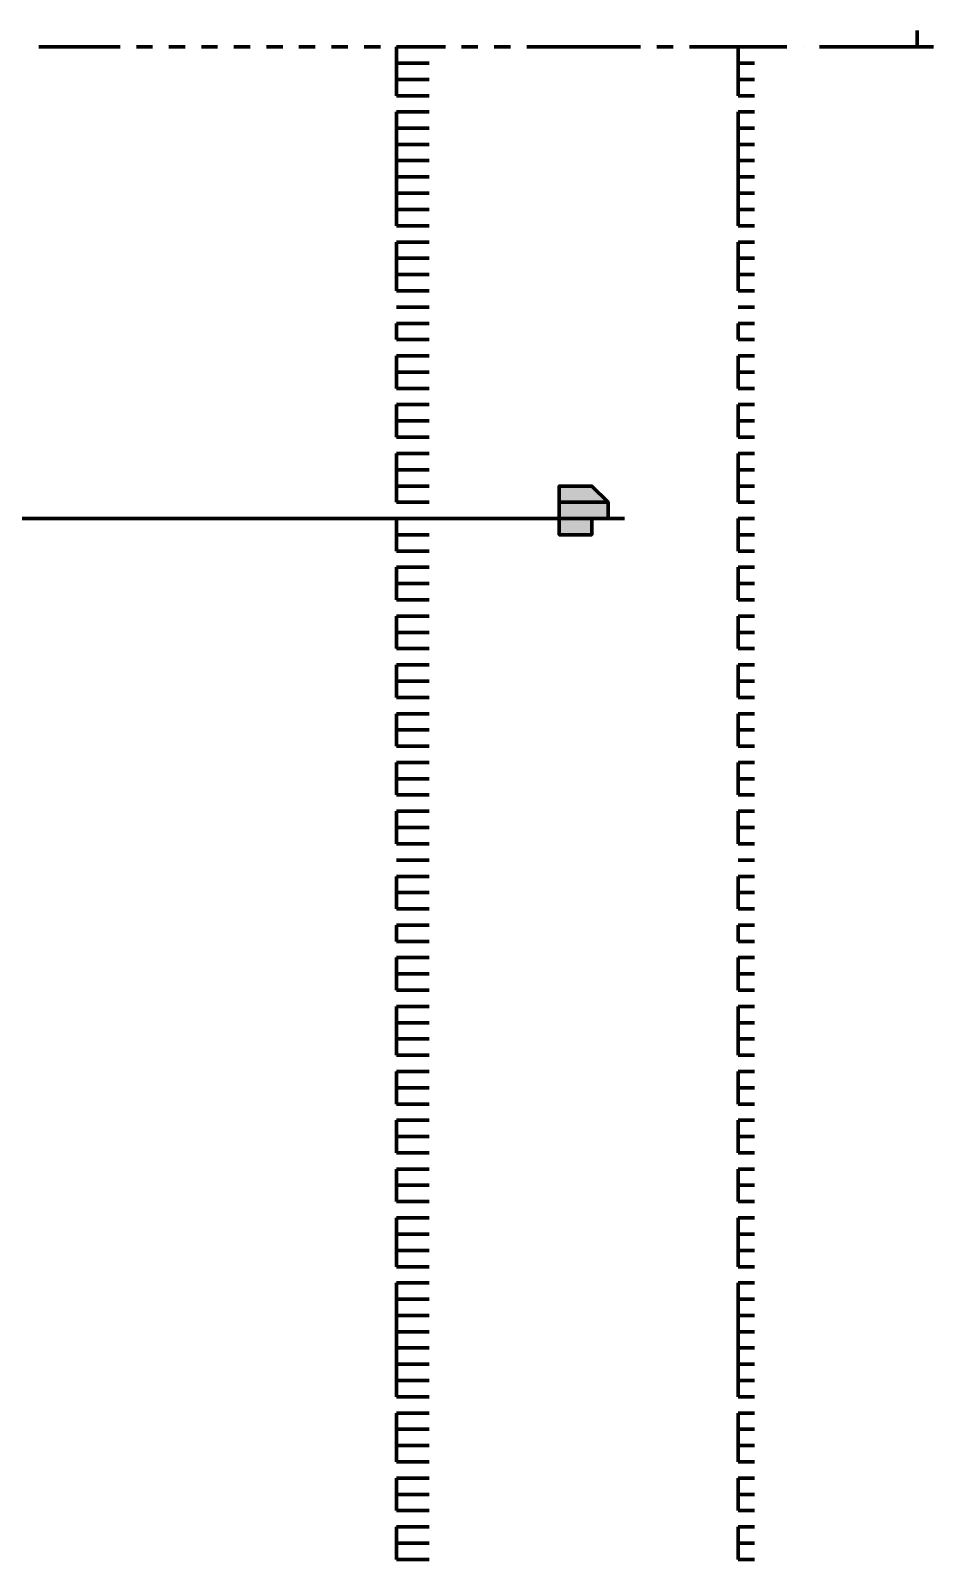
# Model space of a CAD drawing. Header units: inches. Extents: x 16 to 776, y 37 to 575.
# Drawn here: x 272.58 to 281.83, y 330.33 to 346 of the extents above; entities that cross this region are included whole.
import ezdxf

# ---------------------------------------------------------------- set-up
doc = ezdxf.new("R2010")
doc.units = ezdxf.units.IN
doc.header["$MEASUREMENT"] = 0
doc.layers.add('H', color=7, linetype='CONTINUOUS', lineweight=100)
doc.layers.add('P', color=250, linetype='CONTINUOUS', lineweight=100)

msp = doc.modelspace()

# ---------------------------------------------------------------- hatches: boundary and pattern name
at = {"layer": 'H', "linetype": 'Continuous'}
for points in [[(278.167, 341.333), (278.333, 341.333), (278, 341.333)], [(278.333, 341.333), (278, 341.333), (278.5, 341.167)], [(278, 341.333), (278.5, 341.167), (278, 341.167)], [(278.5, 341.167), (278, 341.167), (278.5, 341)], [(278, 341.167), (278.5, 341), (278, 341)], [(278.5, 341), (278, 341), (278.333, 341)], [(278.333, 341), (278, 341), (278.333, 340.833)], [(278, 341), (278.333, 340.833), (278, 340.833)], [(278, 340.833), (278.333, 340.833), (278.167, 340.833)]]:
    msp.add_hatch(color=0, dxfattribs=at).paths.add_polyline_path(points)

# ---------------------------------------------------------------- linework, layer by layer
at = {"layer": 'P', "color": 0, "linetype": 'Continuous'}
for points in [[(281.667, 346), (281.667, 345.833)], [(272.833, 345.833), (272.667, 345.833)], [(273.167, 345.833), (272.833, 345.833)], [(273.5, 345.833), (273.167, 345.833)], [(273.833, 345.833), (273.667, 345.833)], [(274.167, 345.833), (274, 345.833)], [(274.5, 345.833), (274.333, 345.833)], [(274.833, 345.833), (274.667, 345.833)], [(275.167, 345.833), (275, 345.833)], [(275.5, 345.833), (275.333, 345.833)], [(275.833, 345.833), (275.667, 345.833)], [(276.167, 345.833), (276, 345.833)], [(276.333, 345.833), (276.333, 345.667)], [(276.333, 345.833), (276.5, 345.833)], [(276.667, 345.833), (276.333, 345.833)], [(276.5, 345.833), (276.667, 345.833)], [(276.833, 345.833), (276.667, 345.833)], [(277.167, 345.833), (277, 345.833)], [(277.5, 345.833), (277.333, 345.833)], [(278, 345.833), (277.667, 345.833)], [(278.333, 345.833), (278, 345.833)], [(278.667, 345.833), (278.333, 345.833)], [(278.833, 345.833), (278.667, 345.833)], [(279.167, 345.833), (279, 345.833)], [(279.667, 345.833), (279.333, 345.833)], [(280, 345.833), (279.667, 345.833)], [(279.833, 345.833), (279.833, 345.667)], [(279.833, 345.833), (280, 345.833)], [(280, 345.833), (280, 345.833)], [(280.333, 345.833), (280, 345.833)], [(280.5, 345.833), (280.5, 345.833)], [(281, 345.833), (280.667, 345.833)], [(281.333, 345.833), (281, 345.833)], [(281.667, 345.833), (281.333, 345.833)], [(281.667, 345.833), (281.833, 345.833)], [(276.333, 345.667), (276.5, 345.667)], [(276.333, 345.667), (276.333, 345.667)], [(276.333, 345.667), (276.5, 345.667)], [(276.333, 345.667), (276.5, 345.667)], [(276.333, 345.667), (276.333, 345.5)], [(276.333, 345.667), (276.5, 345.667)], [(276.5, 345.667), (276.667, 345.667)], [(276.5, 345.667), (276.667, 345.667)], [(276.5, 345.667), (276.667, 345.667)], [(276.5, 345.667), (276.667, 345.667)], [(279.833, 345.667), (280, 345.667)], [(279.833, 345.667), (279.833, 345.667)], [(279.833, 345.667), (280, 345.667)], [(279.833, 345.667), (280, 345.667)], [(279.833, 345.667), (279.833, 345.5)], [(279.833, 345.667), (280, 345.667)], [(280, 345.667), (280, 345.667)], [(280, 345.667), (280, 345.667)], [(280, 345.667), (280, 345.667)], [(280, 345.667), (280, 345.667)], [(276.333, 345.5), (276.5, 345.5)], [(276.333, 345.5), (276.333, 345.333)], [(276.333, 345.5), (276.5, 345.5)], [(276.5, 345.5), (276.667, 345.5)], [(276.5, 345.5), (276.667, 345.5)], [(279.833, 345.5), (280, 345.5)], [(279.833, 345.5), (279.833, 345.333)], [(279.833, 345.5), (280, 345.5)], [(280, 345.5), (280, 345.5)], [(280, 345.5), (280, 345.5)], [(276.333, 345.333), (276.5, 345.333)], [(276.333, 345.333), (276.5, 345.333)], [(276.5, 345.333), (276.667, 345.333)], [(276.5, 345.333), (276.667, 345.333)], [(279.833, 345.333), (280, 345.333)], [(279.833, 345.333), (280, 345.333)], [(280, 345.333), (280, 345.333)], [(280, 345.333), (280, 345.333)], [(276.333, 345.167), (276.5, 345.167)], [(276.333, 345.167), (276.333, 345.167)], [(276.333, 345.167), (276.5, 345.167)], [(276.333, 345.167), (276.5, 345.167)], [(276.333, 345.167), (276.333, 345)], [(276.333, 345.167), (276.5, 345.167)], [(276.5, 345.167), (276.667, 345.167)], [(276.5, 345.167), (276.667, 345.167)], [(276.5, 345.167), (276.667, 345.167)], [(276.5, 345.167), (276.667, 345.167)], [(279.833, 345.167), (280, 345.167)], [(279.833, 345.167), (279.833, 345.167)], [(279.833, 345.167), (280, 345.167)], [(279.833, 345.167), (280, 345.167)], [(279.833, 345.167), (279.833, 345)], [(279.833, 345.167), (280, 345.167)], [(280, 345.167), (280, 345.167)], [(280, 345.167), (280, 345.167)], [(280, 345.167), (280, 345.167)], [(280, 345.167), (280, 345.167)], [(276.333, 345), (276.5, 345)], [(276.333, 345), (276.333, 344.833)], [(276.333, 345), (276.5, 345)], [(276.5, 345), (276.667, 345)], [(276.5, 345), (276.667, 345)], [(279.833, 345), (280, 345)], [(279.833, 345), (279.833, 344.833)], [(279.833, 345), (280, 345)], [(280, 345), (280, 345)], [(280, 345), (280, 345)], [(276.333, 344.833), (276.5, 344.833)], [(276.333, 344.833), (276.5, 344.833)], [(276.333, 344.833), (276.5, 344.833)], [(276.333, 344.833), (276.333, 344.667)], [(276.333, 344.833), (276.5, 344.833)], [(276.5, 344.833), (276.667, 344.833)], [(276.5, 344.833), (276.667, 344.833)], [(276.5, 344.833), (276.667, 344.833)], [(276.5, 344.833), (276.667, 344.833)], [(279.833, 344.833), (280, 344.833)], [(279.833, 344.833), (280, 344.833)], [(279.833, 344.833), (280, 344.833)], [(279.833, 344.833), (279.833, 344.667)], [(279.833, 344.833), (280, 344.833)], [(280, 344.833), (280, 344.833)], [(280, 344.833), (280, 344.833)], [(280, 344.833), (280, 344.833)], [(280, 344.833), (280, 344.833)], [(276.333, 344.667), (276.5, 344.667)], [(276.333, 344.667), (276.333, 344.5)], [(276.333, 344.667), (276.5, 344.667)], [(276.5, 344.667), (276.667, 344.667)], [(276.5, 344.667), (276.667, 344.667)], [(279.833, 344.667), (280, 344.667)], [(279.833, 344.667), (279.833, 344.5)], [(279.833, 344.667), (280, 344.667)], [(280, 344.667), (280, 344.667)], [(280, 344.667), (280, 344.667)], [(276.333, 344.5), (276.5, 344.5)], [(276.333, 344.5), (276.333, 344.333)], [(276.333, 344.5), (276.5, 344.5)], [(276.5, 344.5), (276.667, 344.5)], [(276.5, 344.5), (276.667, 344.5)], [(279.833, 344.5), (280, 344.5)], [(279.833, 344.5), (279.833, 344.333)], [(279.833, 344.5), (280, 344.5)], [(280, 344.5), (280, 344.5)], [(280, 344.5), (280, 344.5)], [(276.333, 344.333), (276.5, 344.333)], [(276.333, 344.333), (276.5, 344.333)], [(276.333, 344.333), (276.5, 344.333)], [(276.333, 344.333), (276.333, 344.167)], [(276.333, 344.333), (276.5, 344.333)], [(276.5, 344.333), (276.667, 344.333)], [(276.5, 344.333), (276.667, 344.333)], [(276.5, 344.333), (276.667, 344.333)], [(276.5, 344.333), (276.667, 344.333)], [(279.833, 344.333), (280, 344.333)], [(279.833, 344.333), (280, 344.333)], [(279.833, 344.333), (280, 344.333)], [(279.833, 344.333), (279.833, 344.167)], [(279.833, 344.333), (280, 344.333)], [(280, 344.333), (280, 344.333)], [(280, 344.333), (280, 344.333)], [(280, 344.333), (280, 344.333)], [(280, 344.333), (280, 344.333)], [(276.333, 344.167), (276.5, 344.167)], [(276.333, 344.167), (276.333, 344)], [(276.333, 344.167), (276.5, 344.167)], [(276.5, 344.167), (276.667, 344.167)], [(276.5, 344.167), (276.667, 344.167)], [(279.833, 344.167), (280, 344.167)], [(279.833, 344.167), (279.833, 344)], [(279.833, 344.167), (280, 344.167)], [(280, 344.167), (280, 344.167)], [(280, 344.167), (280, 344.167)], [(276.333, 344), (276.5, 344)], [(276.333, 344), (276.333, 344)], [(276.333, 344), (276.5, 344)], [(276.333, 344), (276.5, 344)], [(276.333, 344), (276.5, 344)], [(276.5, 344), (276.667, 344)], [(276.5, 344), (276.667, 344)], [(276.5, 344), (276.667, 344)], [(276.5, 344), (276.667, 344)], [(279.833, 344), (280, 344)], [(279.833, 344), (279.833, 344)], [(279.833, 344), (280, 344)], [(279.833, 344), (280, 344)], [(279.833, 344), (280, 344)], [(280, 344), (280, 344)], [(280, 344), (280, 344)], [(280, 344), (280, 344)], [(280, 344), (280, 344)], [(276.333, 343.833), (276.5, 343.833)], [(276.333, 343.833), (276.333, 343.667)], [(276.333, 343.833), (276.5, 343.833)], [(276.5, 343.833), (276.667, 343.833)], [(276.5, 343.833), (276.667, 343.833)], [(279.833, 343.833), (280, 343.833)], [(279.833, 343.833), (279.833, 343.667)], [(279.833, 343.833), (280, 343.833)], [(280, 343.833), (280, 343.833)], [(280, 343.833), (280, 343.833)], [(276.333, 343.667), (276.5, 343.667)], [(276.333, 343.667), (276.333, 343.5)], [(276.333, 343.667), (276.5, 343.667)], [(276.5, 343.667), (276.667, 343.667)], [(276.5, 343.667), (276.667, 343.667)], [(279.833, 343.667), (280, 343.667)], [(279.833, 343.667), (279.833, 343.5)], [(279.833, 343.667), (280, 343.667)], [(280, 343.667), (280, 343.667)], [(280, 343.667), (280, 343.667)], [(276.333, 343.5), (276.5, 343.5)], [(276.333, 343.5), (276.333, 343.5)], [(276.333, 343.5), (276.5, 343.5)], [(276.333, 343.5), (276.5, 343.5)], [(276.333, 343.5), (276.333, 343.333)], [(276.333, 343.5), (276.5, 343.5)], [(276.5, 343.5), (276.667, 343.5)], [(276.5, 343.5), (276.667, 343.5)], [(276.5, 343.5), (276.667, 343.5)], [(276.5, 343.5), (276.667, 343.5)], [(279.833, 343.5), (280, 343.5)], [(279.833, 343.5), (279.833, 343.5)], [(279.833, 343.5), (280, 343.5)], [(279.833, 343.5), (280, 343.5)], [(279.833, 343.5), (279.833, 343.333)], [(279.833, 343.5), (280, 343.5)], [(280, 343.5), (280, 343.5)], [(280, 343.5), (280, 343.5)], [(280, 343.5), (280, 343.5)], [(280, 343.5), (280, 343.5)], [(276.333, 343.333), (276.5, 343.333)], [(276.333, 343.333), (276.5, 343.333)], [(276.333, 343.333), (276.5, 343.333)], [(276.5, 343.333), (276.667, 343.333)], [(276.5, 343.333), (276.667, 343.333)], [(276.5, 343.333), (276.667, 343.333)], [(279.833, 343.333), (280, 343.333)], [(279.833, 343.333), (280, 343.333)], [(279.833, 343.333), (280, 343.333)], [(280, 343.333), (280, 343.333)], [(280, 343.333), (280, 343.333)], [(280, 343.333), (280, 343.333)], [(276.333, 343.167), (276.5, 343.167)], [(276.333, 343.167), (276.5, 343.167)], [(276.333, 343.167), (276.5, 343.167)], [(276.5, 343.167), (276.667, 343.167)], [(276.5, 343.167), (276.667, 343.167)], [(276.5, 343.167), (276.667, 343.167)], [(279.833, 343.167), (280, 343.167)], [(279.833, 343.167), (280, 343.167)], [(279.833, 343.167), (280, 343.167)], [(280, 343.167), (280, 343.167)], [(280, 343.167), (280, 343.167)], [(280, 343.167), (280, 343.167)], [(276.333, 343), (276.5, 343)], [(276.333, 343), (276.333, 343)], [(276.333, 343), (276.5, 343)], [(276.333, 343), (276.5, 343)], [(276.333, 343), (276.333, 342.833)], [(276.333, 343), (276.5, 343)], [(276.5, 343), (276.667, 343)], [(276.5, 343), (276.667, 343)], [(276.5, 343), (276.667, 343)], [(276.5, 343), (276.667, 343)], [(279.833, 343), (280, 343)], [(279.833, 343), (279.833, 343)], [(279.833, 343), (280, 343)], [(279.833, 343), (280, 343)], [(279.833, 343), (279.833, 342.833)], [(279.833, 343), (280, 343)], [(280, 343), (280, 343)], [(280, 343), (280, 343)], [(280, 343), (280, 343)], [(280, 343), (280, 343)], [(276.333, 342.833), (276.5, 342.833)], [(276.333, 342.833), (276.5, 342.833)], [(276.333, 342.833), (276.5, 342.833)], [(276.5, 342.833), (276.667, 342.833)], [(276.5, 342.833), (276.667, 342.833)], [(276.5, 342.833), (276.667, 342.833)], [(279.833, 342.833), (280, 342.833)], [(279.833, 342.833), (280, 342.833)], [(279.833, 342.833), (280, 342.833)], [(280, 342.833), (280, 342.833)], [(280, 342.833), (280, 342.833)], [(280, 342.833), (280, 342.833)], [(276.333, 342.667), (276.5, 342.667)], [(276.333, 342.667), (276.5, 342.667)], [(276.333, 342.667), (276.5, 342.667)], [(276.333, 342.667), (276.5, 342.667)], [(276.333, 342.667), (276.333, 342.5)], [(276.333, 342.667), (276.5, 342.667)], [(276.5, 342.667), (276.667, 342.667)], [(276.5, 342.667), (276.667, 342.667)], [(276.5, 342.667), (276.667, 342.667)], [(276.5, 342.667), (276.667, 342.667)], [(276.5, 342.667), (276.667, 342.667)], [(279.833, 342.667), (280, 342.667)], [(279.833, 342.667), (280, 342.667)], [(279.833, 342.667), (280, 342.667)], [(279.833, 342.667), (280, 342.667)], [(279.833, 342.667), (279.833, 342.5)], [(279.833, 342.667), (280, 342.667)], [(280, 342.667), (280, 342.667)], [(280, 342.667), (280, 342.667)], [(280, 342.667), (280, 342.667)], [(280, 342.667), (280, 342.667)], [(280, 342.667), (280, 342.667)], [(276.333, 342.5), (276.5, 342.5)], [(276.333, 342.5), (276.333, 342.333)], [(276.333, 342.5), (276.5, 342.5)], [(276.5, 342.5), (276.667, 342.5)], [(276.5, 342.5), (276.667, 342.5)], [(279.833, 342.5), (280, 342.5)], [(279.833, 342.5), (279.833, 342.333)], [(279.833, 342.5), (280, 342.5)], [(280, 342.5), (280, 342.5)], [(280, 342.5), (280, 342.5)], [(276.333, 342.333), (276.5, 342.333)], [(276.333, 342.333), (276.5, 342.333)], [(276.333, 342.333), (276.5, 342.333)], [(276.5, 342.333), (276.667, 342.333)], [(276.5, 342.333), (276.667, 342.333)], [(276.5, 342.333), (276.667, 342.333)], [(279.833, 342.333), (280, 342.333)], [(279.833, 342.333), (280, 342.333)], [(279.833, 342.333), (280, 342.333)], [(280, 342.333), (280, 342.333)], [(280, 342.333), (280, 342.333)], [(280, 342.333), (280, 342.333)], [(276.333, 342.167), (276.5, 342.167)], [(276.333, 342.167), (276.5, 342.167)], [(276.333, 342.167), (276.5, 342.167)], [(276.333, 342.167), (276.5, 342.167)], [(276.333, 342.167), (276.333, 342)], [(276.333, 342.167), (276.5, 342.167)], [(276.5, 342.167), (276.667, 342.167)], [(276.5, 342.167), (276.667, 342.167)], [(276.5, 342.167), (276.667, 342.167)], [(276.5, 342.167), (276.667, 342.167)], [(276.5, 342.167), (276.667, 342.167)], [(279.833, 342.167), (280, 342.167)], [(279.833, 342.167), (280, 342.167)], [(279.833, 342.167), (280, 342.167)], [(279.833, 342.167), (280, 342.167)], [(279.833, 342.167), (279.833, 342)], [(279.833, 342.167), (280, 342.167)], [(280, 342.167), (280, 342.167)], [(280, 342.167), (280, 342.167)], [(280, 342.167), (280, 342.167)], [(280, 342.167), (280, 342.167)], [(280, 342.167), (280, 342.167)], [(276.333, 342), (276.5, 342)], [(276.333, 342), (276.333, 341.833)], [(276.333, 342), (276.5, 342)], [(276.5, 342), (276.667, 342)], [(276.5, 342), (276.667, 342)], [(279.833, 342), (280, 342)], [(279.833, 342), (279.833, 341.833)], [(279.833, 342), (280, 342)], [(280, 342), (280, 342)], [(280, 342), (280, 342)], [(276.333, 341.833), (276.5, 341.833)], [(276.333, 341.833), (276.5, 341.833)], [(276.333, 341.833), (276.5, 341.833)], [(276.333, 341.833), (276.5, 341.833)], [(276.333, 341.833), (276.5, 341.833)], [(276.333, 341.833), (276.5, 341.833)], [(276.5, 341.833), (276.667, 341.833)], [(276.5, 341.833), (276.667, 341.833)], [(276.5, 341.833), (276.667, 341.833)], [(276.5, 341.833), (276.667, 341.833)], [(276.5, 341.833), (276.667, 341.833)], [(276.5, 341.833), (276.667, 341.833)], [(279.833, 341.833), (280, 341.833)], [(279.833, 341.833), (280, 341.833)], [(279.833, 341.833), (280, 341.833)], [(279.833, 341.833), (280, 341.833)], [(279.833, 341.833), (280, 341.833)], [(279.833, 341.833), (280, 341.833)], [(280, 341.833), (280, 341.833)], [(280, 341.833), (280, 341.833)], [(280, 341.833), (280, 341.833)], [(280, 341.833), (280, 341.833)], [(280, 341.833), (280, 341.833)], [(280, 341.833), (280, 341.833)], [(276.333, 341.667), (276.5, 341.667)], [(276.333, 341.667), (276.333, 341.5)], [(276.333, 341.667), (276.5, 341.667)], [(276.5, 341.667), (276.667, 341.667)], [(276.5, 341.667), (276.667, 341.667)], [(279.833, 341.667), (280, 341.667)], [(279.833, 341.667), (279.833, 341.5)], [(279.833, 341.667), (280, 341.667)], [(280, 341.667), (280, 341.667)], [(280, 341.667), (280, 341.667)], [(276.333, 341.5), (276.5, 341.5)], [(276.333, 341.5), (276.333, 341.333)], [(276.333, 341.5), (276.5, 341.5)], [(276.5, 341.5), (276.667, 341.5)], [(276.5, 341.5), (276.667, 341.5)], [(279.833, 341.5), (280, 341.5)], [(279.833, 341.5), (279.833, 341.333)], [(279.833, 341.5), (280, 341.5)], [(280, 341.5), (280, 341.5)], [(280, 341.5), (280, 341.5)], [(276.333, 341.333), (276.5, 341.333)], [(276.333, 341.333), (276.333, 341.333)], [(276.333, 341.333), (276.5, 341.333)], [(276.333, 341.333), (276.5, 341.333)], [(276.333, 341.333), (276.333, 341.167)], [(276.333, 341.333), (276.5, 341.333)], [(276.5, 341.333), (276.667, 341.333)], [(276.5, 341.333), (276.667, 341.333)], [(276.5, 341.333), (276.667, 341.333)], [(276.5, 341.333), (276.667, 341.333)], [(278.333, 341.333), (278.167, 341.333), (278, 341.333), (278.333, 341.333), (278.333, 341.333)], [(278.333, 341.333), (278, 341.333), (278, 341.333), (278.333, 341.333), (278.333, 341.333)], [(278.333, 341.333), (278, 341.333), (278, 341.333), (278.333, 341.333), (278.333, 341.333)], [(278.333, 341.333), (278, 341.333), (278, 341.333), (278.333, 341.333), (278.333, 341.333)], [(278.333, 341.333), (278, 341.333), (278, 341.167), (278.5, 341.167), (278.333, 341.333)], [(278.333, 341.333), (278.167, 341.333), (278, 341.333)], [(278, 341.333), (278, 341.167), (278, 341)], [(278.167, 341.333), (278.333, 341.333), (278.167, 341.333), (278.167, 341.333)], [(278.5, 341), (278.5, 341.167), (278.333, 341.333)], [(279.833, 341.333), (280, 341.333)], [(279.833, 341.333), (279.833, 341.333)], [(279.833, 341.333), (280, 341.333)], [(279.833, 341.333), (280, 341.333)], [(279.833, 341.333), (279.833, 341.167)], [(279.833, 341.333), (280, 341.333)], [(280, 341.333), (280, 341.333)], [(280, 341.333), (280, 341.333)], [(280, 341.333), (280, 341.333)], [(280, 341.333), (280, 341.333)], [(276.333, 341.167), (276.5, 341.167)], [(276.333, 341.167), (276.5, 341.167)], [(276.5, 341.167), (276.667, 341.167)], [(276.5, 341.167), (276.667, 341.167)], [(278.5, 341.167), (278, 341.167), (278, 341.167), (278.5, 341.167), (278.5, 341.167)], [(278.5, 341.167), (278, 341.167), (278, 341), (278.5, 341), (278.5, 341.167)], [(279.833, 341.167), (280, 341.167)], [(279.833, 341.167), (280, 341.167)], [(280, 341.167), (280, 341.167)], [(280, 341.167), (280, 341.167)], [(257.5, 341), (278.167, 341)], [(276.333, 341), (276.5, 341)], [(276.333, 341), (276.333, 341)], [(276.333, 341), (276.5, 341)], [(276.333, 341), (276.5, 341)], [(276.333, 341), (276.333, 340.833)], [(276.333, 341), (276.5, 341)], [(276.5, 341), (276.667, 341)], [(276.5, 341), (276.667, 341)], [(276.5, 341), (276.667, 341)], [(276.5, 341), (276.667, 341)], [(278.5, 341), (278, 341), (278, 341), (278.5, 341), (278.5, 341)], [(278.5, 341), (278, 341), (278, 341), (278.5, 341), (278.5, 341)], [(278.5, 341), (278, 341), (278, 341), (278.333, 341), (278.5, 341)], [(278.333, 341), (278, 341), (278, 341), (278.333, 341), (278.333, 341)], [(278.333, 341), (278, 341), (278, 340.833), (278.333, 340.833), (278.333, 341)], [(278, 341), (278, 341), (278, 340.833), (278.167, 340.833)], [(278.333, 340.833), (278.333, 340.833), (278.333, 341), (278.5, 341)], [(278.5, 341), (278.667, 341)], [(279.833, 341), (280, 341)], [(279.833, 341), (279.833, 341)], [(279.833, 341), (280, 341)], [(279.833, 341), (280, 341)], [(279.833, 341), (279.833, 340.833)], [(279.833, 341), (280, 341)], [(280, 341), (280, 341)], [(280, 341), (280, 341)], [(280, 341), (280, 341)], [(280, 341), (280, 341)], [(276.333, 340.833), (276.5, 340.833)], [(276.333, 340.833), (276.333, 340.667)], [(276.333, 340.833), (276.5, 340.833)], [(276.5, 340.833), (276.667, 340.833)], [(276.5, 340.833), (276.667, 340.833)], [(278.333, 340.833), (278, 340.833), (278, 340.833), (278.333, 340.833), (278.333, 340.833)], [(278.333, 340.833), (278, 340.833), (278.167, 340.833), (278.333, 340.833), (278.333, 340.833)], [(278.333, 340.833), (278.167, 340.833), (278.167, 340.833), (278.167, 340.833), (278.333, 340.833)], [(279.833, 340.833), (280, 340.833)], [(279.833, 340.833), (279.833, 340.667)], [(279.833, 340.833), (280, 340.833)], [(280, 340.833), (280, 340.833)], [(280, 340.833), (280, 340.833)], [(276.333, 340.667), (276.5, 340.667)], [(276.333, 340.667), (276.5, 340.667)], [(276.5, 340.667), (276.667, 340.667)], [(276.5, 340.667), (276.667, 340.667)], [(279.833, 340.667), (280, 340.667)], [(279.833, 340.667), (280, 340.667)], [(280, 340.667), (280, 340.667)], [(280, 340.667), (280, 340.667)], [(276.333, 340.5), (276.5, 340.5)], [(276.333, 340.5), (276.333, 340.5)], [(276.333, 340.5), (276.5, 340.5)], [(276.333, 340.5), (276.5, 340.5)], [(276.333, 340.5), (276.333, 340.333)], [(276.333, 340.5), (276.5, 340.5)], [(276.5, 340.5), (276.667, 340.5)], [(276.5, 340.5), (276.667, 340.5)], [(276.5, 340.5), (276.667, 340.5)], [(276.5, 340.5), (276.667, 340.5)], [(279.833, 340.5), (280, 340.5)], [(279.833, 340.5), (279.833, 340.5)], [(279.833, 340.5), (280, 340.5)], [(279.833, 340.5), (280, 340.5)], [(279.833, 340.5), (279.833, 340.333)], [(279.833, 340.5), (280, 340.5)], [(280, 340.5), (280, 340.5)], [(280, 340.5), (280, 340.5)], [(280, 340.5), (280, 340.5)], [(280, 340.5), (280, 340.5)], [(276.333, 340.333), (276.5, 340.333)], [(276.333, 340.333), (276.333, 340.167)], [(276.333, 340.333), (276.5, 340.333)], [(276.5, 340.333), (276.667, 340.333)], [(276.5, 340.333), (276.667, 340.333)], [(279.833, 340.333), (280, 340.333)], [(279.833, 340.333), (279.833, 340.167)], [(279.833, 340.333), (280, 340.333)], [(280, 340.333), (280, 340.333)], [(280, 340.333), (280, 340.333)], [(276.333, 340.167), (276.5, 340.167)], [(276.333, 340.167), (276.5, 340.167)], [(276.5, 340.167), (276.667, 340.167)], [(276.5, 340.167), (276.667, 340.167)], [(279.833, 340.167), (280, 340.167)], [(279.833, 340.167), (280, 340.167)], [(280, 340.167), (280, 340.167)], [(280, 340.167), (280, 340.167)], [(276.333, 340), (276.5, 340)], [(276.333, 340), (276.333, 340)], [(276.333, 340), (276.5, 340)], [(276.333, 340), (276.5, 340)], [(276.333, 340), (276.333, 339.833)], [(276.333, 340), (276.5, 340)], [(276.5, 340), (276.667, 340)], [(276.5, 340), (276.667, 340)], [(276.5, 340), (276.667, 340)], [(276.5, 340), (276.667, 340)], [(279.833, 340), (280, 340)], [(279.833, 340), (279.833, 340)], [(279.833, 340), (280, 340)], [(279.833, 340), (280, 340)], [(279.833, 340), (279.833, 339.833)], [(279.833, 340), (280, 340)], [(280, 340), (280, 340)], [(280, 340), (280, 340)], [(280, 340), (280, 340)], [(280, 340), (280, 340)], [(276.333, 339.833), (276.5, 339.833)], [(276.333, 339.833), (276.333, 339.667)], [(276.333, 339.833), (276.5, 339.833)], [(276.5, 339.833), (276.667, 339.833)], [(276.5, 339.833), (276.667, 339.833)], [(279.833, 339.833), (280, 339.833)], [(279.833, 339.833), (279.833, 339.667)], [(279.833, 339.833), (280, 339.833)], [(280, 339.833), (280, 339.833)], [(280, 339.833), (280, 339.833)], [(276.333, 339.667), (276.5, 339.667)], [(276.333, 339.667), (276.5, 339.667)], [(276.333, 339.667), (276.5, 339.667)], [(276.333, 339.667), (276.5, 339.667)], [(276.333, 339.667), (276.5, 339.667)], [(276.333, 339.667), (276.5, 339.667)], [(276.5, 339.667), (276.667, 339.667)], [(276.5, 339.667), (276.667, 339.667)], [(276.5, 339.667), (276.667, 339.667)], [(276.5, 339.667), (276.667, 339.667)], [(276.5, 339.667), (276.667, 339.667)], [(276.5, 339.667), (276.667, 339.667)], [(279.833, 339.667), (280, 339.667)], [(279.833, 339.667), (280, 339.667)], [(279.833, 339.667), (280, 339.667)], [(279.833, 339.667), (280, 339.667)], [(279.833, 339.667), (280, 339.667)], [(279.833, 339.667), (280, 339.667)], [(280, 339.667), (280, 339.667)], [(280, 339.667), (280, 339.667)], [(280, 339.667), (280, 339.667)], [(280, 339.667), (280, 339.667)], [(280, 339.667), (280, 339.667)], [(280, 339.667), (280, 339.667)], [(276.333, 339.5), (276.5, 339.5)], [(276.333, 339.5), (276.333, 339.333)], [(276.333, 339.5), (276.5, 339.5)], [(276.5, 339.5), (276.667, 339.5)], [(276.5, 339.5), (276.667, 339.5)], [(279.833, 339.5), (280, 339.5)], [(279.833, 339.5), (279.833, 339.333)], [(279.833, 339.5), (280, 339.5)], [(280, 339.5), (280, 339.5)], [(280, 339.5), (280, 339.5)], [(276.333, 339.333), (276.5, 339.333)], [(276.333, 339.333), (276.333, 339.167)], [(276.333, 339.333), (276.5, 339.333)], [(276.5, 339.333), (276.667, 339.333)], [(276.5, 339.333), (276.667, 339.333)], [(279.833, 339.333), (280, 339.333)], [(279.833, 339.333), (279.833, 339.167)], [(279.833, 339.333), (280, 339.333)], [(280, 339.333), (280, 339.333)], [(280, 339.333), (280, 339.333)], [(276.333, 339.167), (276.5, 339.167)], [(276.333, 339.167), (276.333, 339.167)], [(276.333, 339.167), (276.5, 339.167)], [(276.333, 339.167), (276.5, 339.167)], [(276.333, 339.167), (276.5, 339.167)], [(276.5, 339.167), (276.667, 339.167)], [(276.5, 339.167), (276.667, 339.167)], [(276.5, 339.167), (276.667, 339.167)], [(276.5, 339.167), (276.667, 339.167)], [(279.833, 339.167), (280, 339.167)], [(279.833, 339.167), (279.833, 339.167)], [(279.833, 339.167), (280, 339.167)], [(279.833, 339.167), (280, 339.167)], [(279.833, 339.167), (280, 339.167)], [(280, 339.167), (280, 339.167)], [(280, 339.167), (280, 339.167)], [(280, 339.167), (280, 339.167)], [(280, 339.167), (280, 339.167)], [(276.333, 339), (276.5, 339)], [(276.333, 339), (276.333, 338.833)], [(276.333, 339), (276.5, 339)], [(276.5, 339), (276.667, 339)], [(276.5, 339), (276.667, 339)], [(279.833, 339), (280, 339)], [(279.833, 339), (279.833, 338.833)], [(279.833, 339), (280, 339)], [(280, 339), (280, 339)], [(280, 339), (280, 339)], [(276.333, 338.833), (276.5, 338.833)], [(276.333, 338.833), (276.333, 338.833)], [(276.333, 338.833), (276.5, 338.833)], [(276.333, 338.833), (276.5, 338.833)], [(276.333, 338.833), (276.333, 338.667)], [(276.333, 338.833), (276.5, 338.833)], [(276.5, 338.833), (276.667, 338.833)], [(276.5, 338.833), (276.667, 338.833)], [(276.5, 338.833), (276.667, 338.833)], [(276.5, 338.833), (276.667, 338.833)], [(279.833, 338.833), (280, 338.833)], [(279.833, 338.833), (279.833, 338.833)], [(279.833, 338.833), (280, 338.833)], [(279.833, 338.833), (280, 338.833)], [(279.833, 338.833), (279.833, 338.667)], [(279.833, 338.833), (280, 338.833)], [(280, 338.833), (280, 338.833)], [(280, 338.833), (280, 338.833)], [(280, 338.833), (280, 338.833)], [(280, 338.833), (280, 338.833)], [(276.333, 338.667), (276.5, 338.667)], [(276.333, 338.667), (276.5, 338.667)], [(276.5, 338.667), (276.667, 338.667)], [(276.5, 338.667), (276.667, 338.667)], [(279.833, 338.667), (280, 338.667)], [(279.833, 338.667), (280, 338.667)], [(280, 338.667), (280, 338.667)], [(280, 338.667), (280, 338.667)], [(276.333, 338.5), (276.5, 338.5)], [(276.333, 338.5), (276.333, 338.333)], [(276.333, 338.5), (276.5, 338.5)], [(276.5, 338.5), (276.667, 338.5)], [(276.5, 338.5), (276.667, 338.5)], [(279.833, 338.5), (280, 338.5)], [(279.833, 338.5), (279.833, 338.333)], [(279.833, 338.5), (280, 338.5)], [(280, 338.5), (280, 338.5)], [(280, 338.5), (280, 338.5)], [(276.333, 338.333), (276.5, 338.333)], [(276.333, 338.333), (276.333, 338.333)], [(276.333, 338.333), (276.5, 338.333)], [(276.333, 338.333), (276.5, 338.333)], [(276.333, 338.333), (276.333, 338.167)], [(276.333, 338.333), (276.5, 338.333)], [(276.5, 338.333), (276.667, 338.333)], [(276.5, 338.333), (276.667, 338.333)], [(276.5, 338.333), (276.667, 338.333)], [(276.5, 338.333), (276.667, 338.333)], [(279.833, 338.333), (280, 338.333)], [(279.833, 338.333), (279.833, 338.333)], [(279.833, 338.333), (280, 338.333)], [(279.833, 338.333), (280, 338.333)], [(279.833, 338.333), (279.833, 338.167)], [(279.833, 338.333), (280, 338.333)], [(280, 338.333), (280, 338.333)], [(280, 338.333), (280, 338.333)], [(280, 338.333), (280, 338.333)], [(280, 338.333), (280, 338.333)], [(276.333, 338.167), (276.5, 338.167)], [(276.333, 338.167), (276.5, 338.167)], [(276.5, 338.167), (276.667, 338.167)], [(276.5, 338.167), (276.667, 338.167)], [(279.833, 338.167), (280, 338.167)], [(279.833, 338.167), (280, 338.167)], [(280, 338.167), (280, 338.167)], [(280, 338.167), (280, 338.167)], [(276.333, 338), (276.5, 338)], [(276.333, 338), (276.333, 338)], [(276.333, 338), (276.5, 338)], [(276.333, 338), (276.5, 338)], [(276.333, 338), (276.333, 337.833)], [(276.333, 338), (276.5, 338)], [(276.5, 338), (276.667, 338)], [(276.5, 338), (276.667, 338)], [(276.5, 338), (276.667, 338)], [(276.5, 338), (276.667, 338)], [(279.833, 338), (280, 338)], [(279.833, 338), (279.833, 338)], [(279.833, 338), (280, 338)], [(279.833, 338), (280, 338)], [(279.833, 338), (279.833, 337.833)], [(279.833, 338), (280, 338)], [(280, 338), (280, 338)], [(280, 338), (280, 338)], [(280, 338), (280, 338)], [(280, 338), (280, 338)], [(276.333, 337.833), (276.5, 337.833)], [(276.333, 337.833), (276.333, 337.667)], [(276.333, 337.833), (276.5, 337.833)], [(276.5, 337.833), (276.667, 337.833)], [(276.5, 337.833), (276.667, 337.833)], [(279.833, 337.833), (280, 337.833)], [(279.833, 337.833), (279.833, 337.667)], [(279.833, 337.833), (280, 337.833)], [(280, 337.833), (280, 337.833)], [(280, 337.833), (280, 337.833)], [(276.333, 337.667), (276.5, 337.667)], [(276.333, 337.667), (276.5, 337.667)], [(276.333, 337.667), (276.5, 337.667)], [(276.5, 337.667), (276.667, 337.667)], [(276.5, 337.667), (276.667, 337.667)], [(276.5, 337.667), (276.667, 337.667)], [(279.833, 337.667), (280, 337.667)], [(279.833, 337.667), (280, 337.667)], [(279.833, 337.667), (280, 337.667)], [(280, 337.667), (280, 337.667)], [(280, 337.667), (280, 337.667)], [(280, 337.667), (280, 337.667)], [(276.333, 337.5), (276.5, 337.5)], [(276.333, 337.5), (276.5, 337.5)], [(276.333, 337.5), (276.5, 337.5)], [(276.333, 337.5), (276.5, 337.5)], [(276.333, 337.5), (276.5, 337.5)], [(276.333, 337.5), (276.5, 337.5)], [(276.333, 337.5), (276.5, 337.5)], [(276.5, 337.5), (276.667, 337.5)], [(276.5, 337.5), (276.667, 337.5)], [(276.5, 337.5), (276.667, 337.5)], [(276.5, 337.5), (276.667, 337.5)], [(276.5, 337.5), (276.667, 337.5)], [(276.5, 337.5), (276.667, 337.5)], [(276.5, 337.5), (276.667, 337.5)], [(279.833, 337.5), (280, 337.5)], [(279.833, 337.5), (280, 337.5)], [(279.833, 337.5), (280, 337.5)], [(279.833, 337.5), (280, 337.5)], [(279.833, 337.5), (280, 337.5)], [(279.833, 337.5), (280, 337.5)], [(279.833, 337.5), (280, 337.5)], [(280, 337.5), (280, 337.5)], [(280, 337.5), (280, 337.5)], [(280, 337.5), (280, 337.5)], [(280, 337.5), (280, 337.5)], [(280, 337.5), (280, 337.5)], [(280, 337.5), (280, 337.5)], [(280, 337.5), (280, 337.5)], [(276.333, 337.333), (276.5, 337.333)], [(276.333, 337.333), (276.333, 337.167)], [(276.333, 337.333), (276.5, 337.333)], [(276.5, 337.333), (276.667, 337.333)], [(276.5, 337.333), (276.667, 337.333)], [(279.833, 337.333), (280, 337.333)], [(279.833, 337.333), (279.833, 337.167)], [(279.833, 337.333), (280, 337.333)], [(280, 337.333), (280, 337.333)], [(280, 337.333), (280, 337.333)], [(276.333, 337.167), (276.5, 337.167)], [(276.333, 337.167), (276.333, 337)], [(276.333, 337.167), (276.5, 337.167)], [(276.5, 337.167), (276.667, 337.167)], [(276.5, 337.167), (276.667, 337.167)], [(279.833, 337.167), (280, 337.167)], [(279.833, 337.167), (279.833, 337)], [(279.833, 337.167), (280, 337.167)], [(280, 337.167), (280, 337.167)], [(280, 337.167), (280, 337.167)], [(276.333, 337), (276.5, 337)], [(276.333, 337), (276.5, 337)], [(276.333, 337), (276.5, 337)], [(276.333, 337), (276.5, 337)], [(276.333, 337), (276.5, 337)], [(276.333, 337), (276.5, 337)], [(276.5, 337), (276.667, 337)], [(276.5, 337), (276.667, 337)], [(276.5, 337), (276.667, 337)], [(276.5, 337), (276.667, 337)], [(276.5, 337), (276.667, 337)], [(276.5, 337), (276.667, 337)], [(279.833, 337), (280, 337)], [(279.833, 337), (280, 337)], [(279.833, 337), (280, 337)], [(279.833, 337), (280, 337)], [(279.833, 337), (280, 337)], [(279.833, 337), (280, 337)], [(280, 337), (280, 337)], [(280, 337), (280, 337)], [(280, 337), (280, 337)], [(280, 337), (280, 337)], [(280, 337), (280, 337)], [(280, 337), (280, 337)], [(276.333, 336.833), (276.5, 336.833)], [(276.333, 336.833), (276.333, 336.667)], [(276.333, 336.833), (276.5, 336.833)], [(276.5, 336.833), (276.667, 336.833)], [(276.5, 336.833), (276.667, 336.833)], [(279.833, 336.833), (280, 336.833)], [(279.833, 336.833), (279.833, 336.667)], [(279.833, 336.833), (280, 336.833)], [(280, 336.833), (280, 336.833)], [(280, 336.833), (280, 336.833)], [(276.333, 336.667), (276.5, 336.667)], [(276.333, 336.667), (276.333, 336.667)], [(276.333, 336.667), (276.5, 336.667)], [(276.333, 336.667), (276.5, 336.667)], [(276.333, 336.667), (276.5, 336.667)], [(276.5, 336.667), (276.667, 336.667)], [(276.5, 336.667), (276.667, 336.667)], [(276.5, 336.667), (276.667, 336.667)], [(276.5, 336.667), (276.667, 336.667)], [(279.833, 336.667), (280, 336.667)], [(279.833, 336.667), (279.833, 336.667)], [(279.833, 336.667), (280, 336.667)], [(279.833, 336.667), (280, 336.667)], [(279.833, 336.667), (280, 336.667)], [(280, 336.667), (280, 336.667)], [(280, 336.667), (280, 336.667)], [(280, 336.667), (280, 336.667)], [(280, 336.667), (280, 336.667)], [(276.333, 336.5), (276.5, 336.5)], [(276.333, 336.5), (276.333, 336.333)], [(276.333, 336.5), (276.5, 336.5)], [(276.5, 336.5), (276.667, 336.5)], [(276.5, 336.5), (276.667, 336.5)], [(279.833, 336.5), (280, 336.5)], [(279.833, 336.5), (279.833, 336.333)], [(279.833, 336.5), (280, 336.5)], [(280, 336.5), (280, 336.5)], [(280, 336.5), (280, 336.5)], [(276.333, 336.333), (276.5, 336.333)], [(276.333, 336.333), (276.333, 336.167)], [(276.333, 336.333), (276.5, 336.333)], [(276.5, 336.333), (276.667, 336.333)], [(276.5, 336.333), (276.667, 336.333)], [(279.833, 336.333), (280, 336.333)], [(279.833, 336.333), (279.833, 336.167)], [(279.833, 336.333), (280, 336.333)], [(280, 336.333), (280, 336.333)], [(280, 336.333), (280, 336.333)], [(276.333, 336.167), (276.5, 336.167)], [(276.333, 336.167), (276.333, 336.167)], [(276.333, 336.167), (276.5, 336.167)], [(276.333, 336.167), (276.5, 336.167)], [(276.333, 336.167), (276.5, 336.167)], [(276.5, 336.167), (276.667, 336.167)], [(276.5, 336.167), (276.667, 336.167)], [(276.5, 336.167), (276.667, 336.167)], [(276.5, 336.167), (276.667, 336.167)], [(279.833, 336.167), (280, 336.167)], [(279.833, 336.167), (279.833, 336.167)], [(279.833, 336.167), (280, 336.167)], [(279.833, 336.167), (280, 336.167)], [(279.833, 336.167), (280, 336.167)], [(280, 336.167), (280, 336.167)], [(280, 336.167), (280, 336.167)], [(280, 336.167), (280, 336.167)], [(280, 336.167), (280, 336.167)], [(276.333, 336), (276.5, 336)], [(276.333, 336), (276.333, 335.833)], [(276.333, 336), (276.5, 336)], [(276.5, 336), (276.667, 336)], [(276.5, 336), (276.667, 336)], [(279.833, 336), (280, 336)], [(279.833, 336), (279.833, 335.833)], [(279.833, 336), (280, 336)], [(280, 336), (280, 336)], [(280, 336), (280, 336)], [(276.333, 335.833), (276.5, 335.833)], [(276.333, 335.833), (276.333, 335.833)], [(276.333, 335.833), (276.5, 335.833)], [(276.333, 335.833), (276.5, 335.833)], [(276.333, 335.833), (276.333, 335.667)], [(276.333, 335.833), (276.5, 335.833)], [(276.5, 335.833), (276.667, 335.833)], [(276.5, 335.833), (276.667, 335.833)], [(276.5, 335.833), (276.667, 335.833)], [(276.5, 335.833), (276.667, 335.833)], [(279.833, 335.833), (280, 335.833)], [(279.833, 335.833), (279.833, 335.833)], [(279.833, 335.833), (280, 335.833)], [(279.833, 335.833), (280, 335.833)], [(279.833, 335.833), (279.833, 335.667)], [(279.833, 335.833), (280, 335.833)], [(280, 335.833), (280, 335.833)], [(280, 335.833), (280, 335.833)], [(280, 335.833), (280, 335.833)], [(280, 335.833), (280, 335.833)], [(276.333, 335.667), (276.5, 335.667)], [(276.333, 335.667), (276.333, 335.5)], [(276.333, 335.667), (276.5, 335.667)], [(276.5, 335.667), (276.667, 335.667)], [(276.5, 335.667), (276.667, 335.667)], [(279.833, 335.667), (280, 335.667)], [(279.833, 335.667), (279.833, 335.5)], [(279.833, 335.667), (280, 335.667)], [(280, 335.667), (280, 335.667)], [(280, 335.667), (280, 335.667)], [(276.333, 335.5), (276.5, 335.5)], [(276.333, 335.5), (276.5, 335.5)], [(276.333, 335.5), (276.5, 335.5)], [(276.5, 335.5), (276.667, 335.5)], [(276.5, 335.5), (276.667, 335.5)], [(276.5, 335.5), (276.667, 335.5)], [(279.833, 335.5), (280, 335.5)], [(279.833, 335.5), (280, 335.5)], [(279.833, 335.5), (280, 335.5)], [(280, 335.5), (280, 335.5)], [(280, 335.5), (280, 335.5)], [(280, 335.5), (280, 335.5)], [(276.333, 335.333), (276.5, 335.333)], [(276.333, 335.333), (276.5, 335.333)], [(276.333, 335.333), (276.5, 335.333)], [(276.333, 335.333), (276.5, 335.333)], [(276.333, 335.333), (276.333, 335.167)], [(276.333, 335.333), (276.5, 335.333)], [(276.5, 335.333), (276.667, 335.333)], [(276.5, 335.333), (276.667, 335.333)], [(276.5, 335.333), (276.667, 335.333)], [(276.5, 335.333), (276.667, 335.333)], [(276.5, 335.333), (276.667, 335.333)], [(279.833, 335.333), (280, 335.333)], [(279.833, 335.333), (280, 335.333)], [(279.833, 335.333), (280, 335.333)], [(279.833, 335.333), (280, 335.333)], [(279.833, 335.333), (279.833, 335.167)], [(279.833, 335.333), (280, 335.333)], [(280, 335.333), (280, 335.333)], [(280, 335.333), (280, 335.333)], [(280, 335.333), (280, 335.333)], [(280, 335.333), (280, 335.333)], [(280, 335.333), (280, 335.333)], [(276.333, 335.167), (276.5, 335.167)], [(276.333, 335.167), (276.333, 335)], [(276.333, 335.167), (276.5, 335.167)], [(276.5, 335.167), (276.667, 335.167)], [(276.5, 335.167), (276.667, 335.167)], [(279.833, 335.167), (280, 335.167)], [(279.833, 335.167), (279.833, 335)], [(279.833, 335.167), (280, 335.167)], [(280, 335.167), (280, 335.167)], [(280, 335.167), (280, 335.167)], [(276.333, 335), (276.5, 335)], [(276.333, 335), (276.5, 335)], [(276.333, 335), (276.5, 335)], [(276.333, 335), (276.5, 335)], [(276.333, 335), (276.5, 335)], [(276.333, 335), (276.5, 335)], [(276.5, 335), (276.667, 335)], [(276.5, 335), (276.667, 335)], [(276.5, 335), (276.667, 335)], [(276.5, 335), (276.667, 335)], [(276.5, 335), (276.667, 335)], [(276.5, 335), (276.667, 335)], [(279.833, 335), (280, 335)], [(279.833, 335), (280, 335)], [(279.833, 335), (280, 335)], [(279.833, 335), (280, 335)], [(279.833, 335), (280, 335)], [(279.833, 335), (280, 335)], [(280, 335), (280, 335)], [(280, 335), (280, 335)], [(280, 335), (280, 335)], [(280, 335), (280, 335)], [(280, 335), (280, 335)], [(280, 335), (280, 335)], [(276.333, 334.833), (276.5, 334.833)], [(276.333, 334.833), (276.333, 334.667)], [(276.333, 334.833), (276.5, 334.833)], [(276.5, 334.833), (276.667, 334.833)], [(276.5, 334.833), (276.667, 334.833)], [(279.833, 334.833), (280, 334.833)], [(279.833, 334.833), (279.833, 334.667)], [(279.833, 334.833), (280, 334.833)], [(280, 334.833), (280, 334.833)], [(280, 334.833), (280, 334.833)], [(276.333, 334.667), (276.5, 334.667)], [(276.333, 334.667), (276.333, 334.5)], [(276.333, 334.667), (276.5, 334.667)], [(276.5, 334.667), (276.667, 334.667)], [(276.5, 334.667), (276.667, 334.667)], [(279.833, 334.667), (280, 334.667)], [(279.833, 334.667), (279.833, 334.5)], [(279.833, 334.667), (280, 334.667)], [(280, 334.667), (280, 334.667)], [(280, 334.667), (280, 334.667)], [(276.333, 334.5), (276.5, 334.5)], [(276.333, 334.5), (276.5, 334.5)], [(276.333, 334.5), (276.5, 334.5)], [(276.333, 334.5), (276.5, 334.5)], [(276.333, 334.5), (276.5, 334.5)], [(276.333, 334.5), (276.5, 334.5)], [(276.5, 334.5), (276.667, 334.5)], [(276.5, 334.5), (276.667, 334.5)], [(276.5, 334.5), (276.667, 334.5)], [(276.5, 334.5), (276.667, 334.5)], [(276.5, 334.5), (276.667, 334.5)], [(276.5, 334.5), (276.667, 334.5)], [(279.833, 334.5), (280, 334.5)], [(279.833, 334.5), (280, 334.5)], [(279.833, 334.5), (280, 334.5)], [(279.833, 334.5), (280, 334.5)], [(279.833, 334.5), (280, 334.5)], [(279.833, 334.5), (280, 334.5)], [(280, 334.5), (280, 334.5)], [(280, 334.5), (280, 334.5)], [(280, 334.5), (280, 334.5)], [(280, 334.5), (280, 334.5)], [(280, 334.5), (280, 334.5)], [(280, 334.5), (280, 334.5)], [(276.333, 334.333), (276.5, 334.333)], [(276.333, 334.333), (276.333, 334.167)], [(276.333, 334.333), (276.5, 334.333)], [(276.5, 334.333), (276.667, 334.333)], [(276.5, 334.333), (276.667, 334.333)], [(279.833, 334.333), (280, 334.333)], [(279.833, 334.333), (279.833, 334.167)], [(279.833, 334.333), (280, 334.333)], [(280, 334.333), (280, 334.333)], [(280, 334.333), (280, 334.333)], [(276.333, 334.167), (276.5, 334.167)], [(276.333, 334.167), (276.333, 334)], [(276.333, 334.167), (276.5, 334.167)], [(276.5, 334.167), (276.667, 334.167)], [(276.5, 334.167), (276.667, 334.167)], [(279.833, 334.167), (280, 334.167)], [(279.833, 334.167), (279.833, 334)], [(279.833, 334.167), (280, 334.167)], [(280, 334.167), (280, 334.167)], [(280, 334.167), (280, 334.167)], [(276.333, 334), (276.5, 334)], [(276.333, 334), (276.5, 334)], [(276.333, 334), (276.5, 334)], [(276.333, 334), (276.5, 334)], [(276.333, 334), (276.5, 334)], [(276.333, 334), (276.5, 334)], [(276.5, 334), (276.667, 334)], [(276.5, 334), (276.667, 334)], [(276.5, 334), (276.667, 334)], [(276.5, 334), (276.667, 334)], [(276.5, 334), (276.667, 334)], [(276.5, 334), (276.667, 334)], [(279.833, 334), (280, 334)], [(279.833, 334), (280, 334)], [(279.833, 334), (280, 334)], [(279.833, 334), (280, 334)], [(279.833, 334), (280, 334)], [(279.833, 334), (280, 334)], [(280, 334), (280, 334)], [(280, 334), (280, 334)], [(280, 334), (280, 334)], [(280, 334), (280, 334)], [(280, 334), (280, 334)], [(280, 334), (280, 334)], [(276.333, 333.833), (276.5, 333.833)], [(276.333, 333.833), (276.333, 333.667)], [(276.333, 333.833), (276.5, 333.833)], [(276.5, 333.833), (276.667, 333.833)], [(276.5, 333.833), (276.667, 333.833)], [(279.833, 333.833), (280, 333.833)], [(279.833, 333.833), (279.833, 333.667)], [(279.833, 333.833), (280, 333.833)], [(280, 333.833), (280, 333.833)], [(280, 333.833), (280, 333.833)], [(276.333, 333.667), (276.5, 333.667)], [(276.333, 333.667), (276.333, 333.667)], [(276.333, 333.667), (276.5, 333.667)], [(276.333, 333.667), (276.5, 333.667)], [(276.333, 333.667), (276.333, 333.5)], [(276.333, 333.667), (276.5, 333.667)], [(276.5, 333.667), (276.667, 333.667)], [(276.5, 333.667), (276.667, 333.667)], [(276.5, 333.667), (276.667, 333.667)], [(276.5, 333.667), (276.667, 333.667)], [(279.833, 333.667), (280, 333.667)], [(279.833, 333.667), (279.833, 333.667)], [(279.833, 333.667), (280, 333.667)], [(279.833, 333.667), (280, 333.667)], [(279.833, 333.667), (279.833, 333.5)], [(279.833, 333.667), (280, 333.667)], [(280, 333.667), (280, 333.667)], [(280, 333.667), (280, 333.667)], [(280, 333.667), (280, 333.667)], [(280, 333.667), (280, 333.667)], [(276.333, 333.5), (276.5, 333.5)], [(276.333, 333.5), (276.333, 333.333)], [(276.333, 333.5), (276.5, 333.5)], [(276.5, 333.5), (276.667, 333.5)], [(276.5, 333.5), (276.667, 333.5)], [(279.833, 333.5), (280, 333.5)], [(279.833, 333.5), (279.833, 333.333)], [(279.833, 333.5), (280, 333.5)], [(280, 333.5), (280, 333.5)], [(280, 333.5), (280, 333.5)], [(276.333, 333.333), (276.5, 333.333)], [(276.333, 333.333), (276.5, 333.333)], [(276.5, 333.333), (276.667, 333.333)], [(276.5, 333.333), (276.667, 333.333)], [(279.833, 333.333), (280, 333.333)], [(279.833, 333.333), (280, 333.333)], [(280, 333.333), (280, 333.333)], [(280, 333.333), (280, 333.333)], [(276.333, 333.167), (276.5, 333.167)], [(276.333, 333.167), (276.333, 333.167)], [(276.333, 333.167), (276.5, 333.167)], [(276.333, 333.167), (276.5, 333.167)], [(276.333, 333.167), (276.333, 333)], [(276.333, 333.167), (276.5, 333.167)], [(276.5, 333.167), (276.667, 333.167)], [(276.5, 333.167), (276.667, 333.167)], [(276.5, 333.167), (276.667, 333.167)], [(276.5, 333.167), (276.667, 333.167)], [(279.833, 333.167), (280, 333.167)], [(279.833, 333.167), (279.833, 333.167)], [(279.833, 333.167), (280, 333.167)], [(279.833, 333.167), (280, 333.167)], [(279.833, 333.167), (279.833, 333)], [(279.833, 333.167), (280, 333.167)], [(280, 333.167), (280, 333.167)], [(280, 333.167), (280, 333.167)], [(280, 333.167), (280, 333.167)], [(280, 333.167), (280, 333.167)], [(276.333, 333), (276.5, 333)], [(276.333, 333), (276.333, 332.833)], [(276.333, 333), (276.5, 333)], [(276.5, 333), (276.667, 333)], [(276.5, 333), (276.667, 333)], [(279.833, 333), (280, 333)], [(279.833, 333), (279.833, 332.833)], [(279.833, 333), (280, 333)], [(280, 333), (280, 333)], [(280, 333), (280, 333)], [(276.333, 332.833), (276.5, 332.833)], [(276.333, 332.833), (276.5, 332.833)], [(276.333, 332.833), (276.5, 332.833)], [(276.333, 332.833), (276.333, 332.667)], [(276.333, 332.833), (276.5, 332.833)], [(276.5, 332.833), (276.667, 332.833)], [(276.5, 332.833), (276.667, 332.833)], [(276.5, 332.833), (276.667, 332.833)], [(276.5, 332.833), (276.667, 332.833)], [(279.833, 332.833), (280, 332.833)], [(279.833, 332.833), (280, 332.833)], [(279.833, 332.833), (280, 332.833)], [(279.833, 332.833), (279.833, 332.667)], [(279.833, 332.833), (280, 332.833)], [(280, 332.833), (280, 332.833)], [(280, 332.833), (280, 332.833)], [(280, 332.833), (280, 332.833)], [(280, 332.833), (280, 332.833)], [(276.333, 332.667), (276.5, 332.667)], [(276.333, 332.667), (276.333, 332.5)], [(276.333, 332.667), (276.5, 332.667)], [(276.5, 332.667), (276.667, 332.667)], [(276.5, 332.667), (276.667, 332.667)], [(279.833, 332.667), (280, 332.667)], [(279.833, 332.667), (279.833, 332.5)], [(279.833, 332.667), (280, 332.667)], [(280, 332.667), (280, 332.667)], [(280, 332.667), (280, 332.667)], [(276.333, 332.5), (276.5, 332.5)], [(276.333, 332.5), (276.333, 332.333)], [(276.333, 332.5), (276.5, 332.5)], [(276.5, 332.5), (276.667, 332.5)], [(276.5, 332.5), (276.667, 332.5)], [(279.833, 332.5), (280, 332.5)], [(279.833, 332.5), (279.833, 332.333)], [(279.833, 332.5), (280, 332.5)], [(280, 332.5), (280, 332.5)], [(280, 332.5), (280, 332.5)], [(276.333, 332.333), (276.5, 332.333)], [(276.333, 332.333), (276.5, 332.333)], [(276.333, 332.333), (276.5, 332.333)], [(276.333, 332.333), (276.333, 332.167)], [(276.333, 332.333), (276.5, 332.333)], [(276.5, 332.333), (276.667, 332.333)], [(276.5, 332.333), (276.667, 332.333)], [(276.5, 332.333), (276.667, 332.333)], [(276.5, 332.333), (276.667, 332.333)], [(279.833, 332.333), (280, 332.333)], [(279.833, 332.333), (280, 332.333)], [(279.833, 332.333), (280, 332.333)], [(279.833, 332.333), (279.833, 332.167)], [(279.833, 332.333), (280, 332.333)], [(280, 332.333), (280, 332.333)], [(280, 332.333), (280, 332.333)], [(280, 332.333), (280, 332.333)], [(280, 332.333), (280, 332.333)], [(276.333, 332.167), (276.5, 332.167)], [(276.333, 332.167), (276.333, 332)], [(276.333, 332.167), (276.5, 332.167)], [(276.5, 332.167), (276.667, 332.167)], [(276.5, 332.167), (276.667, 332.167)], [(279.833, 332.167), (280, 332.167)], [(279.833, 332.167), (279.833, 332)], [(279.833, 332.167), (280, 332.167)], [(280, 332.167), (280, 332.167)], [(280, 332.167), (280, 332.167)], [(276.333, 332), (276.5, 332)], [(276.333, 332), (276.333, 332)], [(276.333, 332), (276.5, 332)], [(276.333, 332), (276.5, 332)], [(276.333, 332), (276.5, 332)], [(276.5, 332), (276.667, 332)], [(276.5, 332), (276.667, 332)], [(276.5, 332), (276.667, 332)], [(276.5, 332), (276.667, 332)], [(279.833, 332), (280, 332)], [(279.833, 332), (279.833, 332)], [(279.833, 332), (280, 332)], [(279.833, 332), (280, 332)], [(279.833, 332), (280, 332)], [(280, 332), (280, 332)], [(280, 332), (280, 332)], [(280, 332), (280, 332)], [(280, 332), (280, 332)], [(276.333, 331.833), (276.5, 331.833)], [(276.333, 331.833), (276.333, 331.667)], [(276.333, 331.833), (276.5, 331.833)], [(276.5, 331.833), (276.667, 331.833)], [(276.5, 331.833), (276.667, 331.833)], [(279.833, 331.833), (280, 331.833)], [(279.833, 331.833), (279.833, 331.667)], [(279.833, 331.833), (280, 331.833)], [(280, 331.833), (280, 331.833)], [(280, 331.833), (280, 331.833)], [(276.333, 331.667), (276.5, 331.667)], [(276.333, 331.667), (276.333, 331.5)], [(276.333, 331.667), (276.5, 331.667)], [(276.5, 331.667), (276.667, 331.667)], [(276.5, 331.667), (276.667, 331.667)], [(279.833, 331.667), (280, 331.667)], [(279.833, 331.667), (279.833, 331.5)], [(279.833, 331.667), (280, 331.667)], [(280, 331.667), (280, 331.667)], [(280, 331.667), (280, 331.667)], [(276.333, 331.5), (276.5, 331.5)], [(276.333, 331.5), (276.333, 331.5)], [(276.333, 331.5), (276.5, 331.5)], [(276.333, 331.5), (276.5, 331.5)], [(276.333, 331.5), (276.333, 331.333)], [(276.333, 331.5), (276.5, 331.5)], [(276.5, 331.5), (276.667, 331.5)], [(276.5, 331.5), (276.667, 331.5)], [(276.5, 331.5), (276.667, 331.5)], [(276.5, 331.5), (276.667, 331.5)], [(279.833, 331.5), (280, 331.5)], [(279.833, 331.5), (279.833, 331.5)], [(279.833, 331.5), (280, 331.5)], [(279.833, 331.5), (280, 331.5)], [(279.833, 331.5), (279.833, 331.333)], [(279.833, 331.5), (280, 331.5)], [(280, 331.5), (280, 331.5)], [(280, 331.5), (280, 331.5)], [(280, 331.5), (280, 331.5)], [(280, 331.5), (280, 331.5)], [(276.333, 331.333), (276.5, 331.333)], [(276.333, 331.333), (276.5, 331.333)], [(276.5, 331.333), (276.667, 331.333)], [(276.5, 331.333), (276.667, 331.333)], [(279.833, 331.333), (280, 331.333)], [(279.833, 331.333), (280, 331.333)], [(280, 331.333), (280, 331.333)], [(280, 331.333), (280, 331.333)], [(276.333, 331.167), (276.5, 331.167)], [(276.333, 331.167), (276.333, 331)], [(276.333, 331.167), (276.5, 331.167)], [(276.5, 331.167), (276.667, 331.167)], [(276.5, 331.167), (276.667, 331.167)], [(279.833, 331.167), (280, 331.167)], [(279.833, 331.167), (279.833, 331)], [(279.833, 331.167), (280, 331.167)], [(280, 331.167), (280, 331.167)], [(280, 331.167), (280, 331.167)], [(276.333, 331), (276.5, 331)], [(276.333, 331), (276.333, 331)], [(276.333, 331), (276.5, 331)], [(276.333, 331), (276.5, 331)], [(276.333, 331), (276.333, 330.833)], [(276.333, 331), (276.5, 331)], [(276.5, 331), (276.667, 331)], [(276.5, 331), (276.667, 331)], [(276.5, 331), (276.667, 331)], [(276.5, 331), (276.667, 331)], [(279.833, 331), (280, 331)], [(279.833, 331), (279.833, 331)], [(279.833, 331), (280, 331)], [(279.833, 331), (280, 331)], [(279.833, 331), (279.833, 330.833)], [(279.833, 331), (280, 331)], [(280, 331), (280, 331)], [(280, 331), (280, 331)], [(280, 331), (280, 331)], [(280, 331), (280, 331)], [(276.333, 330.833), (276.5, 330.833)], [(276.333, 330.833), (276.5, 330.833)], [(276.5, 330.833), (276.667, 330.833)], [(276.5, 330.833), (276.667, 330.833)], [(279.833, 330.833), (280, 330.833)], [(279.833, 330.833), (280, 330.833)], [(280, 330.833), (280, 330.833)], [(280, 330.833), (280, 330.833)], [(276.333, 330.667), (276.5, 330.667)], [(276.333, 330.667), (276.333, 330.667)], [(276.333, 330.667), (276.5, 330.667)], [(276.333, 330.667), (276.5, 330.667)], [(276.333, 330.667), (276.333, 330.5)], [(276.333, 330.667), (276.5, 330.667)], [(276.5, 330.667), (276.667, 330.667)], [(276.5, 330.667), (276.667, 330.667)], [(276.5, 330.667), (276.667, 330.667)], [(276.5, 330.667), (276.667, 330.667)], [(279.833, 330.667), (280, 330.667)], [(279.833, 330.667), (279.833, 330.667)], [(279.833, 330.667), (280, 330.667)], [(279.833, 330.667), (280, 330.667)], [(279.833, 330.667), (279.833, 330.5)], [(279.833, 330.667), (280, 330.667)], [(280, 330.667), (280, 330.667)], [(280, 330.667), (280, 330.667)], [(280, 330.667), (280, 330.667)], [(280, 330.667), (280, 330.667)], [(276.333, 330.5), (276.5, 330.5)], [(276.333, 330.5), (276.333, 330.333)], [(276.333, 330.5), (276.5, 330.5)], [(276.5, 330.5), (276.667, 330.5)], [(276.5, 330.5), (276.667, 330.5)], [(279.833, 330.5), (280, 330.5)], [(279.833, 330.5), (279.833, 330.333)], [(279.833, 330.5), (280, 330.5)], [(280, 330.5), (280, 330.5)], [(280, 330.5), (280, 330.5)], [(276.333, 330.333), (276.5, 330.333)], [(276.333, 330.333), (276.5, 330.333)], [(276.5, 330.333), (276.667, 330.333)], [(276.5, 330.333), (276.667, 330.333)], [(279.833, 330.333), (280, 330.333)], [(279.833, 330.333), (280, 330.333)], [(280, 330.333), (280, 330.333)], [(280, 330.333), (280, 330.333)]]:
    msp.add_lwpolyline(points, dxfattribs=at)

doc.saveas('drawing.dxf')
